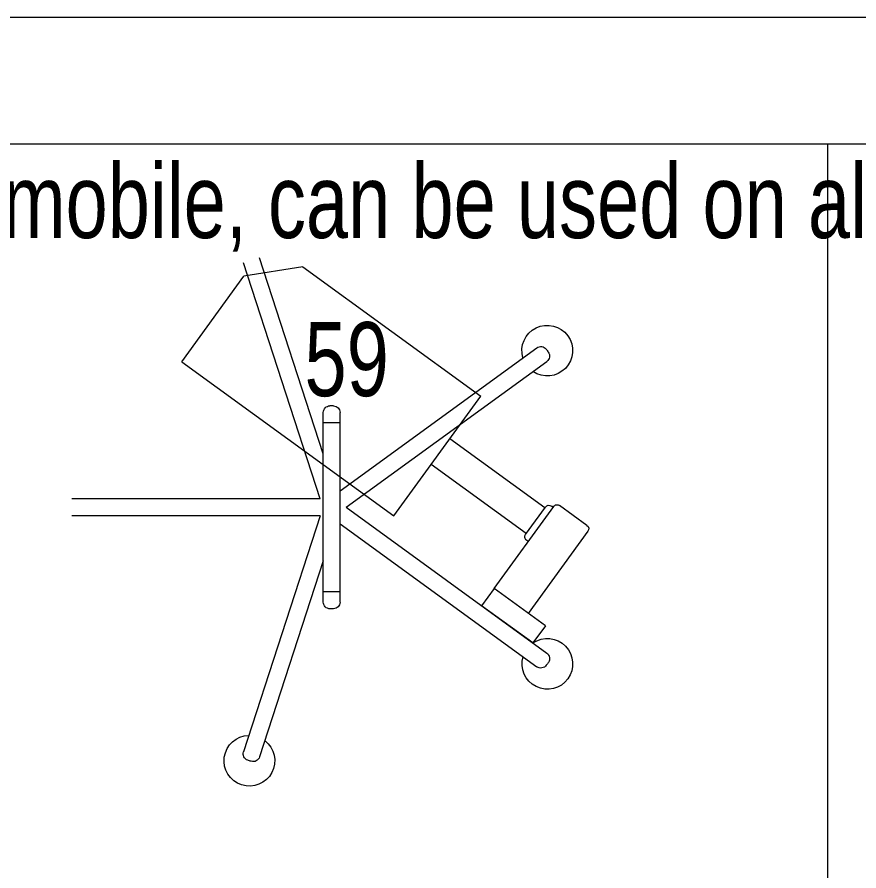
# Model space of a CAD drawing. Header units: millimetres. Extents: x 26027 to 581921, y 7230 to 233891.
# Drawn here: x 495379 to 496374, y 132671 to 133680 of the extents above; entities that cross this region are included whole.
import ezdxf

# ---------------------------------------------------------------- set-up
doc = ezdxf.new("R2010")
doc.units = ezdxf.units.MM
doc.header["$LTSCALE"] = 5
doc.linetypes.add('HIDDEN', pattern=[9.524999999999999, 6.35, -3.175])
for name, color, linetype, lineweight in [('Medical Equipment and Furniture', 163, 'Continuous', 0), ('Medical Equipment and Furniture1', 163, 'Continuous', 5), ('Walls', 32, 'Continuous', 5)]:
    doc.layers.add(name, color=color, linetype=linetype, lineweight=lineweight)
doc.styles.add('X3G_ENTITY_257CFD', font='swisscl.ttf', dxfattribs={"height": 200})

# ---------------------------------------------------------------- blocks, each defined once
blk = doc.blocks.new('HF12177-P')
for p, q in [((0, 0), (-0.172356073249512, 0.2372277831040526)), ((0, 0), (0.1723560732495408, 0.2372277831040623)), ((-0.0196261050550533, -0.0070130161670328), (-0.1885364131370046, 0.225472078058198)), ((0.0196261050550586, -0.0070130161670328), (0.1885364131370282, 0.2254720780581989)), ((-0.1119999999999948, -0.0070130161670328), (0.1120000000000059, -0.0070130161670328)), ((-0.0999999999999943, -0.0070130161670336), (-0.0999999999999943, -0.0270130161670323)), ((0.1000000000000054, -0.0070130161670336), (0.1000000000000054, -0.0270130161670323)), ((-0.1199999999999939, -0.0150130161670328), (-0.1199999999999957, -0.0190130161670323)), ((0.120000000000005, -0.0150130161670319), (0.120000000000005, -0.0190130161670315)), ((-0.0631375151467193, -0.0270130161670323), (-0.2950583245726665, -0.1023686551157921)), ((-0.1119999999999965, -0.0270130161670323), (0.1120000000000059, -0.0270130161670323)), ((0.0631375151467357, -0.0270130161670315), (0.2950583245726759, -0.1023686551157867)), ((-0.0099999999999945, -0.0307768353717535), (-0.2888779846851648, -0.1213897854416945)), ((-0.0099999999999945, -0.0307768353717535), (-0.0099999999999945, -0.3240065014399303)), ((0.0100000000000051, -0.0307768353717535), (0.0100000000000051, -0.3240065014399303)), ((0.0100000000000051, -0.0307768353717535), (0.2888779846851794, -0.1213897854416901))]:
    blk.add_line(p, q)
for centre, radius, start, end in [((-0.1851523544721125, 0.2378273370610664), 0.03, 325.4712206343755, 286.5287793654765), ((0.1851523544721343, 0.2378273370610664), 0.03, 253.4712206343819, 214.5287793655101), ((-0.182064277182004, 0.2301743600765382), 0.008, 126.3732650475615, 215.9999999999981), ((1.07e-14, -0.0170130161670334), 0.315, 125.626734952441, 126.3732650475588), ((-0.1788282092045108, 0.2325255010857132), 0.008, 36.00000000000047, 125.6267349524374), ((0.1788282092045397, 0.232525501085723), 0.008, 54.37326504756317, 143.9999999999995), ((1.07e-14, -0.0170130161670334), 0.315, 53.6267349524407, 54.37326504755897), ((0.1820642771820293, 0.2301743600765391), 0.008, 323.9999999999943, 53.62673495243742), ((-0.1119999999999948, -0.0150130161670328), 0.008, 90, 180), ((0.1120000000000059, -0.0150130161670328), 0.008, 5.0889e-12, 90), ((-0.1119999999999965, -0.0190130161670323), 0.008, 180, 270), ((0.1120000000000059, -0.0190130161670323), 0.008, 270, 8.472999999999999e-12), ((-0.2995828026329743, -0.1143533693951433), 0.03, 37.47122063443059, 358.5287793655249), ((-0.2925861886176673, -0.1099771072461531), 0.008, 107.9999999999985, 197.6267349524409), ((1.07e-14, -0.0170130161670334), 0.315, 197.6267349524403, 198.3732650475586), ((-0.2913501206401641, -0.1137813333113335), 0.008, 198.3732650475597, 287.9999999999986)]:
    blk.add_arc(centre, radius, start, end)
blk = doc.blocks.new('MONITOR ARM PLAN')
at = {"color": 8, "linetype": 'HIDDEN'}
for p, q in [((0.02499999999997726, -0.4937500000000057, 2.884949923066148e-09), (0.02500000000003411, -0.1837499999999892, 2.884949923283001e-09)), ((0.02500000000003411, -0.1837499999999892, 2.884949923283001e-09), (0.1999999999999886, -0.1837499999999608, 2.939084461879983e-09)), ((0.1999999999999886, -0.4437499999999943, 2.939084461698109e-09), (0.1999999999999886, -0.1837499999999608, 2.939084461879983e-09)), ((0.1999999999999886, -0.4437499999999943, 2.939084461698109e-09), (0.1500000000000341, -0.4937499999999773, 2.923617450635419e-09)), ((0.02499999999997726, -0.4937500000000057, 2.884949923066148e-09), (0.1500000000000341, -0.4937499999999773, 2.923617450635419e-09))]:
    blk.add_line(p, q, dxfattribs=at)
at = {"layer": 'Medical Equipment and Furniture1'}
for p, q in [((0.02500000000003411, 0.03750000000000853), (-5.684341886080801e-14, 0.03750000000000853)), ((-5.684341886080801e-14, 0.03750000000000853), (0, -0.03749999999999432)), ((0.02500000000003411, 0.03750000000000853), (0.02500000000003411, -0.0374999999999801)), ((0.1450000000000387, 0.01250000000003126), (0.02500000000003411, 0.01250000000000284)), ((0.1500000000000341, 0.007499999999993179), (0.1500000000000341, -0.03249999999997044)), ((0.02500000000003411, -0.0374999999999801), (0, -0.03749999999999432)), ((0.02500000000003411, -0.0374999999999801), (0.1450000000000387, -0.03749999999996589)), ((0.09375, -0.0374999999999801), (0.09375, -0.04000000000000625)), ((0.1437500000000114, -0.03750000000002274), (0.1437500000000114, -0.03999999999999204)), ((0.0987500000000523, -0.04499999999998749), (0.1387500000000159, -0.04499999999998749)), ((0.1000000000000227, -0.04499999999998749), (0.0999999999999659, -0.183749999999975)), ((0.1375000000000455, -0.04499999999997328), (0.1374999999999886, -0.1837499999999608))]:
    blk.add_line(p, q, dxfattribs=at)
for centre, start, end in [((0.1450000000000387, 0.0075000000000216, -3.499747055762833e-09), 0, 90), ((0.09874999999999545, -0.03999999999997783), 179.9999999999968, 270), ((0.1387500000000159, -0.03999999999999204), 270, 359.9999999999968), ((0.1450000000000387, -0.03249999999998465), 270, 0)]:
    blk.add_arc(centre, 0.005, start, end, dxfattribs=at)

msp = doc.modelspace()

# ---------------------------------------------------------------- linework, layer by layer
at = {"layer": 'Medical Equipment and Furniture'}
msp.add_line((496337.5808632695, 131030.2665376123, -8.834960656400881e-07), (496337.5808632695, 133530.2665376123, -8.834960656400881e-07), dxfattribs=at)
msp.add_line((496337.5808632695, 131030.2665376123, -8.834960656400881e-07), (496337.5808632695, 133530.2665376123, -8.834960656400881e-07), dxfattribs=at)
at = {"layer": 'Walls', "elevation": -5.890273202524554e-07}
for points in [[(485017.5808632697, 133680.2665123101), (502383.7707260156, 133680.2665123101)], [(485017.5808632697, 133530.2665123101), (498331.9121494794, 133530.2665420698), (498331.9121494794, 133430.2665420698)]]:
    msp.add_lwpolyline(points, dxfattribs=at)

# ---------------------------------------------------------------- block references
at = {"layer": 'Medical Equipment and Furniture', "extrusion": (-1.926890227025498e-13, 1.394047920958279e-12, -1), "xscale": 1000, "yscale": 1000, "zscale": -1000, "rotation": 89.98503167528287}
msp.add_blockref('HF12177-P', (-495768.2815483422, 133100.7095026923, 3.842594560091435e-07), dxfattribs=at)
at = {"layer": 'Medical Equipment and Furniture', "xscale": -1000, "yscale": 1000, "zscale": 1000, "rotation": 234.0149683247205}
msp.add_blockref('MONITOR ARM PLAN', (495958.802293262, 132962.3641107036, 2.13762492151659e-08), dxfattribs=at)

# ---------------------------------------------------------------- texts
at = {"layer": 'Medical Equipment and Furniture', "color": 1, "insert": (495945.2646303056, 133506.5533494705, -2.944692747419708e-07), "char_height": 87.47307164393663, "width": 3260.53706408931, "attachment_point": 2, "style": 'X3G_ENTITY_257CFD'}
msp.add_mtext('59 is mobile, can be used on all patients', dxfattribs=at)
at = {"layer": 'Medical Equipment and Furniture', "insert": (495768.9586302135, 133230.9099837861, -2.944770329804669e-07), "char_height": 87.47307164393662, "attachment_point": 8, "style": 'X3G_ENTITY_257CFD'}
msp.add_mtext('59', dxfattribs=at)

doc.saveas('drawing.dxf')
